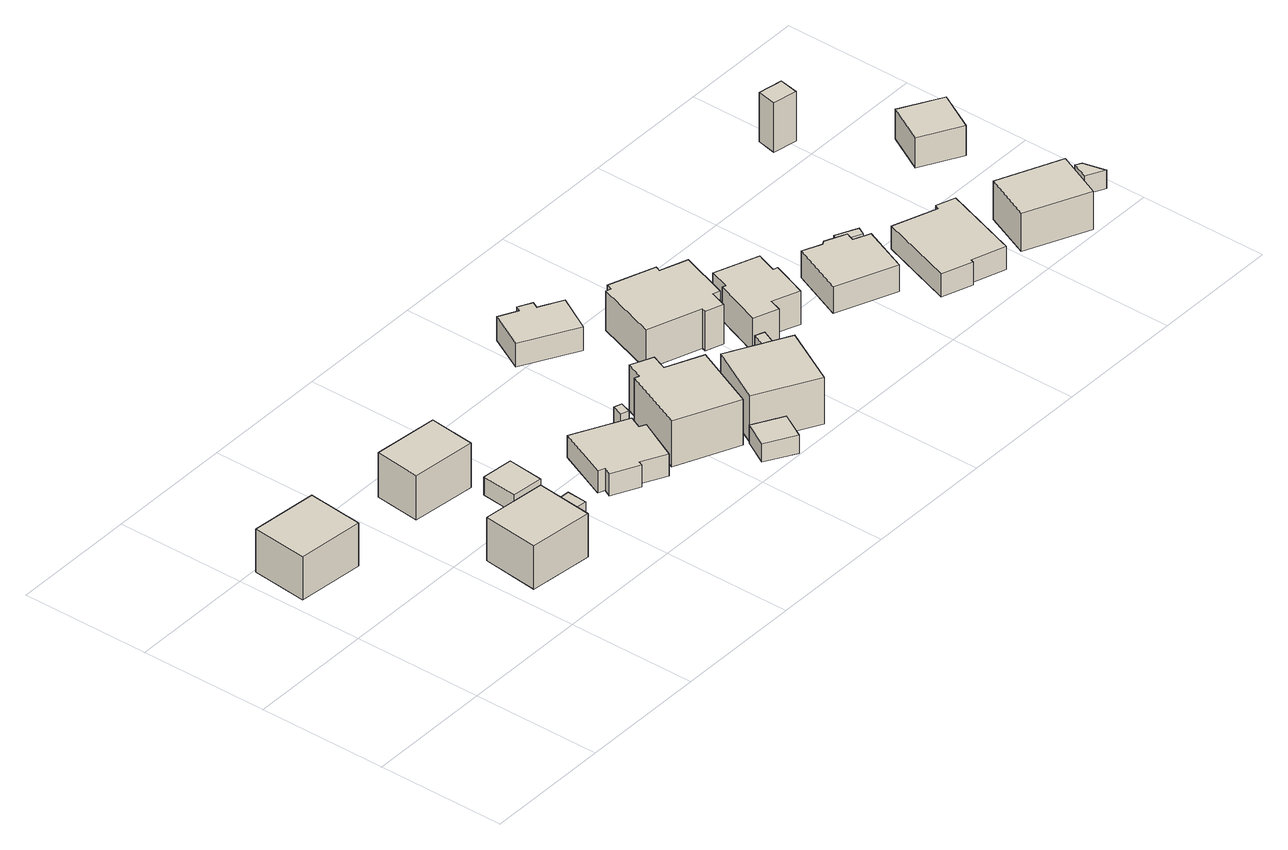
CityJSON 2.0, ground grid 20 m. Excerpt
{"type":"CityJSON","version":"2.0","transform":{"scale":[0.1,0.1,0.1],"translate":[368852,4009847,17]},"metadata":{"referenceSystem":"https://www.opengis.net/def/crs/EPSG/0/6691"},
"CityObjects":{
"building1":{"type":"Building","attributes":{"枝番":1,"利根川水系利根川洪水浸水想定区域（計画規模）.規模":"L1","利根川水系利根川洪水浸水想定区域（計画規模）.浸水ランク":"2","利根川水系利根川洪水浸水想定区域（計画規模）.浸水深":2.73,"利根川水系利根川洪水浸水想定区域（想定最大規模）.規模":"L2","利根川水系利根川洪水浸水想定区域（想定最大規模）.浸水ランク":"3","利根川水系利根川洪水浸水想定区域（想定最大規模）.浸水深":3.86,"usage":"411","measuredHeight":8,"BuildingDetails.prefecture":"10","BuildingDetails.city":"10207","BuildingDetails.surveyYear":2016},"geometry":[{"type":"Solid","lod":"1","boundaries":[[[[0,1,2,3]],[[2,4,5,3]],[[1,6,4,2]],[[0,7,6,1]],[[3,5,7,0]],[[4,6,7,5]]]]}]},
"building2":{"type":"Building","attributes":{"枝番":1,"利根川水系渡良瀬川洪水浸水想定区域（想定最大規模）.規模":"L2","利根川水系渡良瀬川洪水浸水想定区域（想定最大規模）.浸水ランク":"2","利根川水系渡良瀬川洪水浸水想定区域（想定最大規模）.浸水深":0.52,"利根川水系渡良瀬川洪水浸水想定区域（想定最大規模）.継続時間":15.5,"利根川水系利根川洪水浸水想定区域（計画規模）.規模":"L1","利根川水系利根川洪水浸水想定区域（計画規模）.浸水ランク":"2","利根川水系利根川洪水浸水想定区域（計画規模）.浸水深":2.63,"利根川水系利根川洪水浸水想定区域（想定最大規模）.規模":"L2","利根川水系利根川洪水浸水想定区域（想定最大規模）.浸水ランク":"3","利根川水系利根川洪水浸水想定区域（想定最大規模）.浸水深":3.76,"利根川水系谷田川洪水浸水想定区域（想定最大規模）.規模":"L2","利根川水系谷田川洪水浸水想定区域（想定最大規模）.浸水ランク":"1","利根川水系谷田川洪水浸水想定区域（想定最大規模）.浸水深":0.173,"利根川水系谷田川洪水浸水想定区域（想定最大規模）.継続時間":12.5,"usage":"411","measuredHeight":7.9,"BuildingDetails.prefecture":"10","BuildingDetails.city":"10207","BuildingDetails.surveyYear":2016},"geometry":[{"type":"Solid","lod":"1","boundaries":[[[[8,9,10,11]],[[10,12,13,11]],[[9,14,12,10]],[[8,15,14,9]],[[11,13,15,8]],[[12,14,15,13]]]]}]},
"building3":{"type":"Building","attributes":{"枝番":1,"利根川水系渡良瀬川洪水浸水想定区域（想定最大規模）.規模":"L2","利根川水系渡良瀬川洪水浸水想定区域（想定最大規模）.浸水ランク":"1","利根川水系渡良瀬川洪水浸水想定区域（想定最大規模）.浸水深":0.01,"利根川水系渡良瀬川洪水浸水想定区域（想定最大規模）.継続時間":10.2,"利根川水系利根川洪水浸水想定区域（計画規模）.規模":"L1","利根川水系利根川洪水浸水想定区域（計画規模）.浸水ランク":"2","利根川水系利根川洪水浸水想定区域（計画規模）.浸水深":2.43,"利根川水系利根川洪水浸水想定区域（想定最大規模）.規模":"L2","利根川水系利根川洪水浸水想定区域（想定最大規模）.浸水ランク":"3","利根川水系利根川洪水浸水想定区域（想定最大規模）.浸水深":3.55,"利根川水系谷田川洪水浸水想定区域（想定最大規模）.規模":"L2","利根川水系谷田川洪水浸水想定区域（想定最大規模）.浸水ランク":"1","利根川水系谷田川洪水浸水想定区域（想定最大規模）.浸水深":0.473,"usage":"411","measuredHeight":8.1,"BuildingDetails.prefecture":"10","BuildingDetails.city":"10207","BuildingDetails.surveyYear":2016},"geometry":[{"type":"Solid","lod":"1","boundaries":[[[[16,17,18,19]],[[18,20,21,19]],[[17,22,20,18]],[[16,23,22,17]],[[19,21,23,16]],[[20,22,23,21]]]]}]},
"building4":{"type":"Building","attributes":{"枝番":1,"利根川水系渡良瀬川洪水浸水想定区域（想定最大規模）.規模":"L2","利根川水系渡良瀬川洪水浸水想定区域（想定最大規模）.浸水ランク":"1","利根川水系渡良瀬川洪水浸水想定区域（想定最大規模）.浸水深":0.12,"利根川水系渡良瀬川洪水浸水想定区域（想定最大規模）.継続時間":15.5,"利根川水系利根川洪水浸水想定区域（計画規模）.規模":"L1","利根川水系利根川洪水浸水想定区域（計画規模）.浸水ランク":"2","利根川水系利根川洪水浸水想定区域（計画規模）.浸水深":2.83,"利根川水系利根川洪水浸水想定区域（想定最大規模）.規模":"L2","利根川水系利根川洪水浸水想定区域（想定最大規模）.浸水ランク":"3","利根川水系利根川洪水浸水想定区域（想定最大規模）.浸水深":3.95,"利根川水系谷田川洪水浸水想定区域（想定最大規模）.規模":"L2","利根川水系谷田川洪水浸水想定区域（想定最大規模）.継続時間":12.5,"measuredHeight":3.5,"BuildingDetails.prefecture":"10","BuildingDetails.city":"10207"},"geometry":[{"type":"Solid","lod":"1","boundaries":[[[[24,25,26,27]],[[26,28,29,27]],[[25,30,28,26]],[[24,31,30,25]],[[27,29,31,24]],[[28,30,31,29]]]]}]},
"building5":{"type":"Building","attributes":{"枝番":1,"利根川水系渡良瀬川洪水浸水想定区域（想定最大規模）.規模":"L2","利根川水系渡良瀬川洪水浸水想定区域（想定最大規模）.浸水ランク":"2","利根川水系渡良瀬川洪水浸水想定区域（想定最大規模）.浸水深":1.21,"利根川水系渡良瀬川洪水浸水想定区域（想定最大規模）.継続時間":10.2,"利根川水系利根川洪水浸水想定区域（計画規模）.規模":"L1","利根川水系利根川洪水浸水想定区域（計画規模）.浸水ランク":"3","利根川水系利根川洪水浸水想定区域（計画規模）.浸水深":3.93,"利根川水系利根川洪水浸水想定区域（想定最大規模）.規模":"L2","利根川水系利根川洪水浸水想定区域（想定最大規模）.浸水ランク":"4","利根川水系利根川洪水浸水想定区域（想定最大規模）.浸水深":5.05,"利根川水系谷田川洪水浸水想定区域（想定最大規模）.規模":"L2","利根川水系谷田川洪水浸水想定区域（想定最大規模）.浸水ランク":"2","利根川水系谷田川洪水浸水想定区域（想定最大規模）.浸水深":0.873,"measuredHeight":3.1,"BuildingDetails.prefecture":"10","BuildingDetails.city":"10207"},"geometry":[{"type":"Solid","lod":"1","boundaries":[[[[32,33,34,35]],[[34,36,37,35]],[[33,38,36,34]],[[32,39,38,33]],[[35,37,39,32]],[[36,38,39,37]]]]}]},
"building6":{"type":"Building","attributes":{"枝番":1,"利根川水系渡良瀬川洪水浸水想定区域（想定最大規模）.規模":"L2","利根川水系渡良瀬川洪水浸水想定区域（想定最大規模）.浸水ランク":"2","利根川水系渡良瀬川洪水浸水想定区域（想定最大規模）.浸水深":1.51,"利根川水系渡良瀬川洪水浸水想定区域（想定最大規模）.継続時間":22.5,"利根川水系利根川洪水浸水想定区域（計画規模）.規模":"L1","利根川水系利根川洪水浸水想定区域（計画規模）.浸水ランク":"3","利根川水系利根川洪水浸水想定区域（計画規模）.浸水深":4.22,"利根川水系利根川洪水浸水想定区域（想定最大規模）.規模":"L2","利根川水系利根川洪水浸水想定区域（想定最大規模）.浸水ランク":"4","利根川水系利根川洪水浸水想定区域（想定最大規模）.浸水深":5.34,"利根川水系谷田川洪水浸水想定区域（想定最大規模）.規模":"L2","利根川水系谷田川洪水浸水想定区域（想定最大規模）.浸水ランク":"2","利根川水系谷田川洪水浸水想定区域（想定最大規模）.浸水深":1.17,"利根川水系谷田川洪水浸水想定区域（想定最大規模）.継続時間":23.1,"usage":"411","measuredHeight":4.2,"BuildingDetails.prefecture":"10","BuildingDetails.city":"10207","BuildingDetails.surveyYear":2016},"geometry":[{"type":"Solid","lod":"1","boundaries":[[[[40,41,42,43,44,45,46,47,48,49]],[[48,50,51,49]],[[47,52,50,48]],[[46,53,52,47]],[[45,54,53,46]],[[44,55,54,45]],[[43,56,55,44]],[[42,57,56,43]],[[41,58,57,42]],[[40,59,58,41]],[[49,51,59,40]],[[50,52,53,54,55,56,57,58,59,51]]]]}]},
"building7":{"type":"Building","attributes":{"枝番":1,"利根川水系渡良瀬川洪水浸水想定区域（想定最大規模）.規模":"L2","利根川水系渡良瀬川洪水浸水想定区域（想定最大規模）.浸水ランク":"2","利根川水系渡良瀬川洪水浸水想定区域（想定最大規模）.浸水深":1.02,"利根川水系渡良瀬川洪水浸水想定区域（想定最大規模）.継続時間":10.9,"利根川水系利根川洪水浸水想定区域（計画規模）.規模":"L1","利根川水系利根川洪水浸水想定区域（計画規模）.浸水ランク":"3","利根川水系利根川洪水浸水想定区域（計画規模）.浸水深":3.72,"利根川水系利根川洪水浸水想定区域（想定最大規模）.規模":"L2","利根川水系利根川洪水浸水想定区域（想定最大規模）.浸水ランク":"3","利根川水系利根川洪水浸水想定区域（想定最大規模）.浸水深":4.84,"利根川水系谷田川洪水浸水想定区域（想定最大規模）.規模":"L2","利根川水系谷田川洪水浸水想定区域（想定最大規模）.浸水ランク":"2","利根川水系谷田川洪水浸水想定区域（想定最大規模）.浸水深":0.673,"BuildingDetails.prefecture":"10","BuildingDetails.city":"10207"},"geometry":[{"type":"Solid","lod":"1","boundaries":[[[[60,61,62,63]],[[62,64,65,63]],[[61,66,64,62]],[[60,67,66,61]],[[63,65,67,60]],[[64,66,67,65]]]]}]},
"building8":{"type":"Building","attributes":{"枝番":1,"利根川水系渡良瀬川洪水浸水想定区域（想定最大規模）.規模":"L2","利根川水系渡良瀬川洪水浸水想定区域（想定最大規模）.浸水ランク":"2","利根川水系渡良瀬川洪水浸水想定区域（想定最大規模）.浸水深":0.91,"利根川水系渡良瀬川洪水浸水想定区域（想定最大規模）.継続時間":22.5,"利根川水系利根川洪水浸水想定区域（計画規模）.規模":"L1","利根川水系利根川洪水浸水想定区域（計画規模）.浸水ランク":"3","利根川水系利根川洪水浸水想定区域（計画規模）.浸水深":3.62,"利根川水系利根川洪水浸水想定区域（想定最大規模）.規模":"L2","利根川水系利根川洪水浸水想定区域（想定最大規模）.浸水ランク":"3","利根川水系利根川洪水浸水想定区域（想定最大規模）.浸水深":4.74,"利根川水系谷田川洪水浸水想定区域（想定最大規模）.規模":"L2","利根川水系谷田川洪水浸水想定区域（想定最大規模）.浸水ランク":"2","利根川水系谷田川洪水浸水想定区域（想定最大規模）.浸水深":0.573,"利根川水系谷田川洪水浸水想定区域（想定最大規模）.継続時間":23.1,"usage":"411","measuredHeight":9.1,"BuildingDetails.prefecture":"10","BuildingDetails.city":"10207","BuildingDetails.surveyYear":2016},"geometry":[{"type":"Solid","lod":"1","boundaries":[[[[68,69,70,71,72,73,74,75]],[[74,76,77,75]],[[73,78,76,74]],[[72,79,78,73]],[[71,80,79,72]],[[70,81,80,71]],[[69,82,81,70]],[[68,83,82,69]],[[75,77,83,68]],[[76,78,79,80,81,82,83,77]]]]}]},
"building9":{"type":"Building","attributes":{"枝番":1,"利根川水系渡良瀬川洪水浸水想定区域（想定最大規模）.規模":"L2","利根川水系渡良瀬川洪水浸水想定区域（想定最大規模）.浸水ランク":"2","利根川水系渡良瀬川洪水浸水想定区域（想定最大規模）.浸水深":0.91,"利根川水系渡良瀬川洪水浸水想定区域（想定最大規模）.継続時間":22.5,"利根川水系利根川洪水浸水想定区域（計画規模）.規模":"L1","利根川水系利根川洪水浸水想定区域（計画規模）.浸水ランク":"3","利根川水系利根川洪水浸水想定区域（計画規模）.浸水深":3.62,"利根川水系利根川洪水浸水想定区域（想定最大規模）.規模":"L2","利根川水系利根川洪水浸水想定区域（想定最大規模）.浸水ランク":"3","利根川水系利根川洪水浸水想定区域（想定最大規模）.浸水深":4.74,"利根川水系谷田川洪水浸水想定区域（想定最大規模）.規模":"L2","利根川水系谷田川洪水浸水想定区域（想定最大規模）.浸水ランク":"2","利根川水系谷田川洪水浸水想定区域（想定最大規模）.浸水深":0.573,"利根川水系谷田川洪水浸水想定区域（想定最大規模）.継続時間":23.1,"BuildingDetails.prefecture":"10","BuildingDetails.city":"10207"},"geometry":[{"type":"Solid","lod":"1","boundaries":[[[[84,85,86,87]],[[86,88,89,87]],[[85,90,88,86]],[[84,91,90,85]],[[87,89,91,84]],[[88,90,91,89]]]]}]},
"building10":{"type":"Building","attributes":{"枝番":1,"利根川水系渡良瀬川洪水浸水想定区域（想定最大規模）.規模":"L2","利根川水系渡良瀬川洪水浸水想定区域（想定最大規模）.浸水ランク":"2","利根川水系渡良瀬川洪水浸水想定区域（想定最大規模）.浸水深":1.11,"利根川水系渡良瀬川洪水浸水想定区域（想定最大規模）.継続時間":21.3,"利根川水系利根川洪水浸水想定区域（計画規模）.規模":"L1","利根川水系利根川洪水浸水想定区域（計画規模）.浸水ランク":"3","利根川水系利根川洪水浸水想定区域（計画規模）.浸水深":3.82,"利根川水系利根川洪水浸水想定区域（想定最大規模）.規模":"L2","利根川水系利根川洪水浸水想定区域（想定最大規模）.浸水ランク":"3","利根川水系利根川洪水浸水想定区域（想定最大規模）.浸水深":4.94,"利根川水系谷田川洪水浸水想定区域（想定最大規模）.規模":"L2","利根川水系谷田川洪水浸水想定区域（想定最大規模）.浸水ランク":"2","利根川水系谷田川洪水浸水想定区域（想定最大規模）.浸水深":0.773,"利根川水系谷田川洪水浸水想定区域（想定最大規模）.継続時間":22.5,"usage":"411","measuredHeight":8.8,"BuildingDetails.prefecture":"10","BuildingDetails.city":"10207","BuildingDetails.surveyYear":2016},"geometry":[{"type":"Solid","lod":"1","boundaries":[[[[92,93,94,95]],[[94,96,97,95]],[[93,98,96,94]],[[92,99,98,93]],[[95,97,99,92]],[[96,98,99,97]]]]}]},
"building11":{"type":"Building","attributes":{"枝番":1,"利根川水系渡良瀬川洪水浸水想定区域（想定最大規模）.規模":"L2","利根川水系渡良瀬川洪水浸水想定区域（想定最大規模）.浸水ランク":"2","利根川水系渡良瀬川洪水浸水想定区域（想定最大規模）.浸水深":0.72,"利根川水系渡良瀬川洪水浸水想定区域（想定最大規模）.継続時間":10.9,"利根川水系利根川洪水浸水想定区域（計画規模）.規模":"L1","利根川水系利根川洪水浸水想定区域（計画規模）.浸水ランク":"3","利根川水系利根川洪水浸水想定区域（計画規模）.浸水深":3.42,"利根川水系利根川洪水浸水想定区域（想定最大規模）.規模":"L2","利根川水系利根川洪水浸水想定区域（想定最大規模）.浸水ランク":"3","利根川水系利根川洪水浸水想定区域（想定最大規模）.浸水深":4.54,"利根川水系谷田川洪水浸水想定区域（想定最大規模）.規模":"L2","利根川水系谷田川洪水浸水想定区域（想定最大規模）.浸水ランク":"1","利根川水系谷田川洪水浸水想定区域（想定最大規模）.浸水深":0.373,"usage":"411","measuredHeight":4.3,"BuildingDetails.prefecture":"10","BuildingDetails.city":"10207","BuildingDetails.surveyYear":2016},"geometry":[{"type":"Solid","lod":"1","boundaries":[[[[100,101,102,103,104,105,106,107]],[[106,108,109,107]],[[105,110,108,106]],[[104,111,110,105]],[[103,112,111,104]],[[102,113,112,103]],[[101,114,113,102]],[[100,115,114,101]],[[107,109,115,100]],[[108,110,111,112,113,114,115,109]]]]}]},
"building12":{"type":"Building","attributes":{"枝番":1,"利根川水系渡良瀬川洪水浸水想定区域（想定最大規模）.規模":"L2","利根川水系渡良瀬川洪水浸水想定区域（想定最大規模）.浸水ランク":"2","利根川水系渡良瀬川洪水浸水想定区域（想定最大規模）.浸水深":0.62,"利根川水系渡良瀬川洪水浸水想定区域（想定最大規模）.継続時間":11.5,"利根川水系利根川洪水浸水想定区域（計画規模）.規模":"L1","利根川水系利根川洪水浸水想定区域（計画規模）.浸水ランク":"3","利根川水系利根川洪水浸水想定区域（計画規模）.浸水深":3.32,"利根川水系利根川洪水浸水想定区域（想定最大規模）.規模":"L2","利根川水系利根川洪水浸水想定区域（想定最大規模）.浸水ランク":"3","利根川水系利根川洪水浸水想定区域（想定最大規模）.浸水深":4.44,"利根川水系谷田川洪水浸水想定区域（想定最大規模）.規模":"L2","利根川水系谷田川洪水浸水想定区域（想定最大規模）.浸水ランク":"1","利根川水系谷田川洪水浸水想定区域（想定最大規模）.浸水深":0.273,"利根川水系谷田川洪水浸水想定区域（想定最大規模）.継続時間":2.1,"usage":"411","measuredHeight":7.5,"BuildingDetails.prefecture":"10","BuildingDetails.city":"10207","BuildingDetails.surveyYear":2016},"geometry":[{"type":"Solid","lod":"1","boundaries":[[[[116,117,118,119,120,121,122,123,124,125,126,127]],[[126,128,129,127]],[[125,130,128,126]],[[124,131,130,125]],[[123,132,131,124]],[[122,133,132,123]],[[121,134,133,122]],[[120,135,134,121]],[[119,136,135,120]],[[118,137,136,119]],[[117,138,137,118]],[[116,139,138,117]],[[127,129,139,116]],[[128,130,131,132,133,134,135,136,137,138,139,129]]]]}]},
"building13":{"type":"Building","attributes":{"枝番":1,"利根川水系渡良瀬川洪水浸水想定区域（想定最大規模）.規模":"L2","利根川水系渡良瀬川洪水浸水想定区域（想定最大規模）.浸水ランク":"2","利根川水系渡良瀬川洪水浸水想定区域（想定最大規模）.浸水深":0.92,"利根川水系渡良瀬川洪水浸水想定区域（想定最大規模）.継続時間":21.3,"利根川水系利根川洪水浸水想定区域（計画規模）.規模":"L1","利根川水系利根川洪水浸水想定区域（計画規模）.浸水ランク":"3","利根川水系利根川洪水浸水想定区域（計画規模）.浸水深":3.62,"利根川水系利根川洪水浸水想定区域（想定最大規模）.規模":"L2","利根川水系利根川洪水浸水想定区域（想定最大規模）.浸水ランク":"3","利根川水系利根川洪水浸水想定区域（想定最大規模）.浸水深":4.74,"利根川水系谷田川洪水浸水想定区域（想定最大規模）.規模":"L2","利根川水系谷田川洪水浸水想定区域（想定最大規模）.浸水ランク":"2","利根川水系谷田川洪水浸水想定区域（想定最大規模）.浸水深":0.573,"利根川水系谷田川洪水浸水想定区域（想定最大規模）.継続時間":22.5,"BuildingDetails.prefecture":"10","BuildingDetails.city":"10207"},"geometry":[{"type":"Solid","lod":"1","boundaries":[[[[140,141,142,143]],[[142,144,145,143]],[[141,146,144,142]],[[140,147,146,141]],[[143,145,147,140]],[[144,146,147,145]]]]}]},
"building14":{"type":"Building","attributes":{"枝番":1,"利根川水系渡良瀬川洪水浸水想定区域（想定最大規模）.規模":"L2","利根川水系渡良瀬川洪水浸水想定区域（想定最大規模）.浸水ランク":"2","利根川水系渡良瀬川洪水浸水想定区域（想定最大規模）.浸水深":0.92,"利根川水系渡良瀬川洪水浸水想定区域（想定最大規模）.継続時間":11.5,"利根川水系利根川洪水浸水想定区域（計画規模）.規模":"L1","利根川水系利根川洪水浸水想定区域（計画規模）.浸水ランク":"3","利根川水系利根川洪水浸水想定区域（計画規模）.浸水深":3.62,"利根川水系利根川洪水浸水想定区域（想定最大規模）.規模":"L2","利根川水系利根川洪水浸水想定区域（想定最大規模）.浸水ランク":"3","利根川水系利根川洪水浸水想定区域（想定最大規模）.浸水深":4.74,"利根川水系谷田川洪水浸水想定区域（想定最大規模）.規模":"L2","利根川水系谷田川洪水浸水想定区域（想定最大規模）.浸水ランク":"2","利根川水系谷田川洪水浸水想定区域（想定最大規模）.浸水深":0.573,"利根川水系谷田川洪水浸水想定区域（想定最大規模）.継続時間":2.1,"usage":"411","measuredHeight":7.4,"BuildingDetails.prefecture":"10","BuildingDetails.city":"10207","BuildingDetails.surveyYear":2016},"geometry":[{"type":"Solid","lod":"1","boundaries":[[[[148,149,150,151,152,153,154,155,156,157]],[[156,158,159,157]],[[155,160,158,156]],[[154,161,160,155]],[[153,162,161,154]],[[152,163,162,153]],[[151,164,163,152]],[[150,165,164,151]],[[149,166,165,150]],[[148,167,166,149]],[[157,159,167,148]],[[158,160,161,162,163,164,165,166,167,159]]]]}]},
"building15":{"type":"Building","attributes":{"枝番":1,"利根川水系渡良瀬川洪水浸水想定区域（想定最大規模）.規模":"L2","利根川水系渡良瀬川洪水浸水想定区域（想定最大規模）.浸水ランク":"2","利根川水系渡良瀬川洪水浸水想定区域（想定最大規模）.浸水深":0.61,"利根川水系渡良瀬川洪水浸水想定区域（想定最大規模）.継続時間":21.3,"利根川水系利根川洪水浸水想定区域（計画規模）.規模":"L1","利根川水系利根川洪水浸水想定区域（計画規模）.浸水ランク":"3","利根川水系利根川洪水浸水想定区域（計画規模）.浸水深":3.32,"利根川水系利根川洪水浸水想定区域（想定最大規模）.規模":"L2","利根川水系利根川洪水浸水想定区域（想定最大規模）.浸水ランク":"3","利根川水系利根川洪水浸水想定区域（想定最大規模）.浸水深":4.44,"利根川水系谷田川洪水浸水想定区域（想定最大規模）.規模":"L2","利根川水系谷田川洪水浸水想定区域（想定最大規模）.浸水ランク":"1","利根川水系谷田川洪水浸水想定区域（想定最大規模）.浸水深":0.273,"利根川水系谷田川洪水浸水想定区域（想定最大規模）.継続時間":22.5,"usage":"411","measuredHeight":5.1,"BuildingDetails.prefecture":"10","BuildingDetails.city":"10207","BuildingDetails.surveyYear":2016},"geometry":[{"type":"Solid","lod":"1","boundaries":[[[[168,169,170,171,172,173,174,175]],[[174,176,177,175]],[[173,178,176,174]],[[172,179,178,173]],[[171,180,179,172]],[[170,181,180,171]],[[169,182,181,170]],[[168,183,182,169]],[[175,177,183,168]],[[176,178,179,180,181,182,183,177]]]]}]},
"building16":{"type":"Building","attributes":{"枝番":1,"利根川水系渡良瀬川洪水浸水想定区域（想定最大規模）.規模":"L2","利根川水系渡良瀬川洪水浸水想定区域（想定最大規模）.浸水ランク":"2","利根川水系渡良瀬川洪水浸水想定区域（想定最大規模）.浸水深":1.21,"利根川水系渡良瀬川洪水浸水想定区域（想定最大規模）.継続時間":11,"利根川水系利根川洪水浸水想定区域（計画規模）.規模":"L1","利根川水系利根川洪水浸水想定区域（計画規模）.浸水ランク":"3","利根川水系利根川洪水浸水想定区域（計画規模）.浸水深":3.92,"利根川水系利根川洪水浸水想定区域（想定最大規模）.規模":"L2","利根川水系利根川洪水浸水想定区域（想定最大規模）.浸水ランク":"4","利根川水系利根川洪水浸水想定区域（想定最大規模）.浸水深":5.03,"利根川水系谷田川洪水浸水想定区域（想定最大規模）.規模":"L2","利根川水系谷田川洪水浸水想定区域（想定最大規模）.浸水ランク":"2","利根川水系谷田川洪水浸水想定区域（想定最大規模）.浸水深":0.873,"BuildingDetails.prefecture":"10","BuildingDetails.city":"10207"},"geometry":[{"type":"Solid","lod":"1","boundaries":[[[[184,185,186,187]],[[186,188,189,187]],[[185,190,188,186]],[[184,191,190,185]],[[187,189,191,184]],[[188,190,191,189]]]]}]},
"building17":{"type":"Building","attributes":{"枝番":1,"利根川水系渡良瀬川洪水浸水想定区域（想定最大規模）.規模":"L2","利根川水系渡良瀬川洪水浸水想定区域（想定最大規模）.浸水ランク":"2","利根川水系渡良瀬川洪水浸水想定区域（想定最大規模）.浸水深":0.91,"利根川水系渡良瀬川洪水浸水想定区域（想定最大規模）.継続時間":19.7,"利根川水系利根川洪水浸水想定区域（計画規模）.規模":"L1","利根川水系利根川洪水浸水想定区域（計画規模）.浸水ランク":"3","利根川水系利根川洪水浸水想定区域（計画規模）.浸水深":3.62,"利根川水系利根川洪水浸水想定区域（想定最大規模）.規模":"L2","利根川水系利根川洪水浸水想定区域（想定最大規模）.浸水ランク":"3","利根川水系利根川洪水浸水想定区域（想定最大規模）.浸水深":4.73,"利根川水系谷田川洪水浸水想定区域（想定最大規模）.規模":"L2","利根川水系谷田川洪水浸水想定区域（想定最大規模）.浸水ランク":"2","利根川水系谷田川洪水浸水想定区域（想定最大規模）.浸水深":0.573,"利根川水系谷田川洪水浸水想定区域（想定最大規模）.継続時間":21.3,"usage":"411","measuredHeight":5.7,"BuildingDetails.prefecture":"10","BuildingDetails.city":"10207","BuildingDetails.surveyYear":2016},"geometry":[{"type":"Solid","lod":"1","boundaries":[[[[192,193,194,195,196,197,198,199]],[[198,200,201,199]],[[197,202,200,198]],[[196,203,202,197]],[[195,204,203,196]],[[194,205,204,195]],[[193,206,205,194]],[[192,207,206,193]],[[199,201,207,192]],[[200,202,203,204,205,206,207,201]]]]}]},
"building18":{"type":"Building","attributes":{"枝番":1,"利根川水系渡良瀬川洪水浸水想定区域（想定最大規模）.規模":"L2","利根川水系渡良瀬川洪水浸水想定区域（想定最大規模）.浸水ランク":"2","利根川水系渡良瀬川洪水浸水想定区域（想定最大規模）.浸水深":1.11,"利根川水系渡良瀬川洪水浸水想定区域（想定最大規模）.継続時間":19.7,"利根川水系利根川洪水浸水想定区域（計画規模）.規模":"L1","利根川水系利根川洪水浸水想定区域（計画規模）.浸水ランク":"3","利根川水系利根川洪水浸水想定区域（計画規模）.浸水深":3.82,"利根川水系利根川洪水浸水想定区域（想定最大規模）.規模":"L2","利根川水系利根川洪水浸水想定区域（想定最大規模）.浸水ランク":"3","利根川水系利根川洪水浸水想定区域（想定最大規模）.浸水深":4.93,"利根川水系谷田川洪水浸水想定区域（計画規模）.規模":"L1","利根川水系谷田川洪水浸水想定区域（計画規模）.浸水ランク":"1","利根川水系谷田川洪水浸水想定区域（計画規模）.浸水深":0.012,"利根川水系谷田川洪水浸水想定区域（想定最大規模）.規模":"L2","利根川水系谷田川洪水浸水想定区域（想定最大規模）.浸水ランク":"2","利根川水系谷田川洪水浸水想定区域（想定最大規模）.浸水深":0.773,"利根川水系谷田川洪水浸水想定区域（想定最大規模）.継続時間":21.3,"usage":"411","measuredHeight":7.7,"BuildingDetails.prefecture":"10","BuildingDetails.city":"10207","BuildingDetails.surveyYear":2016},"geometry":[{"type":"Solid","lod":"1","boundaries":[[[[208,209,210,211]],[[210,212,213,211]],[[209,214,212,210]],[[208,215,214,209]],[[211,213,215,208]],[[212,214,215,213]]]]}]},
"building19":{"type":"Building","attributes":{"枝番":1,"利根川水系渡良瀬川洪水浸水想定区域（想定最大規模）.規模":"L2","利根川水系渡良瀬川洪水浸水想定区域（想定最大規模）.浸水ランク":"2","利根川水系渡良瀬川洪水浸水想定区域（想定最大規模）.浸水深":0.61,"利根川水系利根川洪水浸水想定区域（計画規模）.規模":"L1","利根川水系利根川洪水浸水想定区域（計画規模）.浸水ランク":"3","利根川水系利根川洪水浸水想定区域（計画規模）.浸水深":3.31,"利根川水系利根川洪水浸水想定区域（想定最大規模）.規模":"L2","利根川水系利根川洪水浸水想定区域（想定最大規模）.浸水ランク":"3","利根川水系利根川洪水浸水想定区域（想定最大規模）.浸水深":4.42,"利根川水系谷田川洪水浸水想定区域（想定最大規模）.規模":"L2","usage":"411","measuredHeight":8.9,"BuildingDetails.prefecture":"10","BuildingDetails.city":"10207","BuildingDetails.surveyYear":2016},"geometry":[{"type":"Solid","lod":"1","boundaries":[[[[216,217,218,219]],[[218,220,221,219]],[[217,222,220,218]],[[216,223,222,217]],[[219,221,223,216]],[[220,222,223,221]]]]}]},
"building20":{"type":"Building","attributes":{"枝番":1,"利根川水系渡良瀬川洪水浸水想定区域（想定最大規模）.規模":"L2","利根川水系渡良瀬川洪水浸水想定区域（想定最大規模）.浸水ランク":"1","利根川水系渡良瀬川洪水浸水想定区域（想定最大規模）.浸水深":0.42,"利根川水系渡良瀬川洪水浸水想定区域（想定最大規模）.継続時間":2.1,"利根川水系利根川洪水浸水想定区域（計画規模）.規模":"L1","利根川水系利根川洪水浸水想定区域（計画規模）.浸水ランク":"3","利根川水系利根川洪水浸水想定区域（計画規模）.浸水深":3.12,"利根川水系利根川洪水浸水想定区域（想定最大規模）.規模":"L2","利根川水系利根川洪水浸水想定区域（想定最大規模）.浸水ランク":"3","利根川水系利根川洪水浸水想定区域（想定最大規模）.浸水深":4.22,"利根川水系谷田川洪水浸水想定区域（想定最大規模）.規模":"L2","利根川水系谷田川洪水浸水想定区域（想定最大規模）.浸水ランク":"1","利根川水系谷田川洪水浸水想定区域（想定最大規模）.浸水深":0.073,"measuredHeight":7.5,"BuildingDetails.prefecture":"10","BuildingDetails.city":"10207"},"geometry":[{"type":"Solid","lod":"1","boundaries":[[[[224,225,226,227]],[[226,228,229,227]],[[225,230,228,226]],[[224,231,230,225]],[[227,229,231,224]],[[228,230,231,229]]]]}]},
"building21":{"type":"Building","attributes":{"枝番":1,"利根川水系渡良瀬川洪水浸水想定区域（想定最大規模）.規模":"L2","利根川水系渡良瀬川洪水浸水想定区域（想定最大規模）.浸水ランク":"2","利根川水系渡良瀬川洪水浸水想定区域（想定最大規模）.浸水深":1.51,"利根川水系渡良瀬川洪水浸水想定区域（想定最大規模）.継続時間":25.8,"利根川水系利根川洪水浸水想定区域（計画規模）.規模":"L1","利根川水系利根川洪水浸水想定区域（計画規模）.浸水ランク":"3","利根川水系利根川洪水浸水想定区域（計画規模）.浸水深":4.22,"利根川水系利根川洪水浸水想定区域（想定最大規模）.規模":"L2","利根川水系利根川洪水浸水想定区域（想定最大規模）.浸水ランク":"4","利根川水系利根川洪水浸水想定区域（想定最大規模）.浸水深":5.32,"利根川水系谷田川洪水浸水想定区域（計画規模）.規模":"L1","利根川水系谷田川洪水浸水想定区域（計画規模）.浸水ランク":"1","利根川水系谷田川洪水浸水想定区域（計画規模）.浸水深":0.212,"利根川水系谷田川洪水浸水想定区域（想定最大規模）.規模":"L2","利根川水系谷田川洪水浸水想定区域（想定最大規模）.浸水ランク":"2","利根川水系谷田川洪水浸水想定区域（想定最大規模）.浸水深":1.17,"利根川水系谷田川洪水浸水想定区域（想定最大規模）.継続時間":24.9,"BuildingDetails.prefecture":"10","BuildingDetails.city":"10207"},"geometry":[{"type":"Solid","lod":"1","boundaries":[[[[232,233,234,235]],[[234,236,237,235]],[[233,238,236,234]],[[232,239,238,233]],[[235,237,239,232]],[[236,238,239,237]]]]}]}
},
"vertices":[
[4,297,17],[13,383,17],[117,372,17],[108,286,17],[117,372,88],[108,286,88],[13,383,88],[4,297,88],
[216,77,14],[226,165,14],[326,154,14],[316,66,14],[326,154,85],[316,66,85],[226,165,85],[216,77,85],
[238,293,13],[246,364,13],[347,353,13],[339,282,13],[347,353,86],[339,282,86],[246,364,86],[238,293,86],
[342,127,5],[345,157,5],[384,154,5],[382,123,5],[384,154,39],[382,123,39],[345,157,39],[342,127,39],
[339,209,5],[345,265,5],[394,260,5],[388,204,5],[394,260,35],[388,204,35],[345,265,35],[339,209,35],
[494,123,3],[491,116,3],[449,137,3],[455,149,3],[444,153,3],[480,233,3],[563,191,3],[554,172,3],[564,167,3],[532,103,3],[564,167,39],[532,103,39],[554,172,39],[563,191,39],[480,233,39],[444,153,39],[455,149,39],[449,137,39],[491,116,39],[494,123,39],
[564,210,6],[570,227,6],[582,223,6],[576,206,6],[582,223,36],[576,206,36],[570,227,36],[564,210,36],
[549,112,4],[592,210,4],[599,207,4],[610,233,4],[644,218,4],[634,194,4],[690,169,4],[645,69,4],[690,169,79],[645,69,79],[634,194,79],[644,218,79],[610,233,79],[599,207,79],[592,210,79],[549,112,79],
[632,27,3],[654,66,3],[700,40,3],[678,1,3],[700,40,33],[678,1,33],[654,66,33],[632,27,33],
[658,68,1],[706,156,1],[799,106,1],[751,17,1],[799,106,77],[751,17,77],[706,156,77],[658,68,77],
[583,403,11],[613,459,11],[642,444,11],[646,452,11],[667,441,11],[662,431,11],[698,412,11],[667,356,11],[698,412,50],[667,356,50],[662,431,50],[667,441,50],[646,452,50],[642,444,50],[613,459,50],[583,403,50],
[768,232,10],[770,238,10],[688,267,10],[721,362,10],[729,359,10],[732,368,10],[803,343,10],[800,335,10],[842,320,10],[815,244,10],[804,248,10],[795,222,10],[804,248,75],[795,222,75],[815,244,75],[842,320,75],[800,335,75],[803,343,75],[732,368,75],[729,359,75],[721,362,75],[688,267,75],[770,238,75],[768,232,75],
[797,159,8],[806,179,8],[820,173,8],[811,153,8],[820,173,38],[811,153,38],[806,179,38],[797,159,38],
[807,183,8],[836,258,8],[841,256,8],[852,287,8],[920,262,8],[908,230,8],[915,228,8],[894,172,8],[852,188,8],[845,169,8],[852,188,63],[845,169,63],[894,172,63],[915,228,63],[908,230,63],[920,262,63],[852,287,63],[841,256,63],[836,258,63],[807,183,63],
[937,152,10],[972,234,10],[1001,221,10],[1007,224,10],[1039,210,10],[1034,197,10],[1059,186,10],[1029,114,10],[1059,186,54],[1029,114,54],[1034,197,54],[1039,210,54],[1007,224,54],[1001,221,54],[972,234,54],[937,152,54],
[1036,223,8],[1042,235,8],[1075,219,8],[1069,207,8],[1075,219,38],[1069,207,38],[1042,235,38],[1036,223,38],
[1106,55,7],[1104,50,7],[1057,66,7],[1098,183,7],[1167,159,7],[1170,166,7],[1199,156,7],[1158,37,7],[1199,156,45],[1158,37,45],[1170,166,45],[1167,159,45],[1098,183,45],[1057,66,45],[1104,50,45],[1106,55,45],
[1205,50,3],[1237,123,3],[1335,80,3],[1302,6,3],[1335,80,66],[1302,6,66],[1237,123,66],[1205,50,66],
[1160,431,13],[1166,461,13],[1204,454,13],[1198,424,13],[1204,454,94],[1198,424,94],[1166,461,94],[1160,431,94],
[1250,265,13],[1283,325,13],[1346,290,13],[1313,230,13],[1346,290,62],[1313,230,62],[1283,325,62],[1250,265,62],
[1355,63,3],[1366,89,3],[1375,84,3],[1383,49,3],[1375,84,33],[1383,49,33],[1366,89,33],[1355,63,33]
]}
